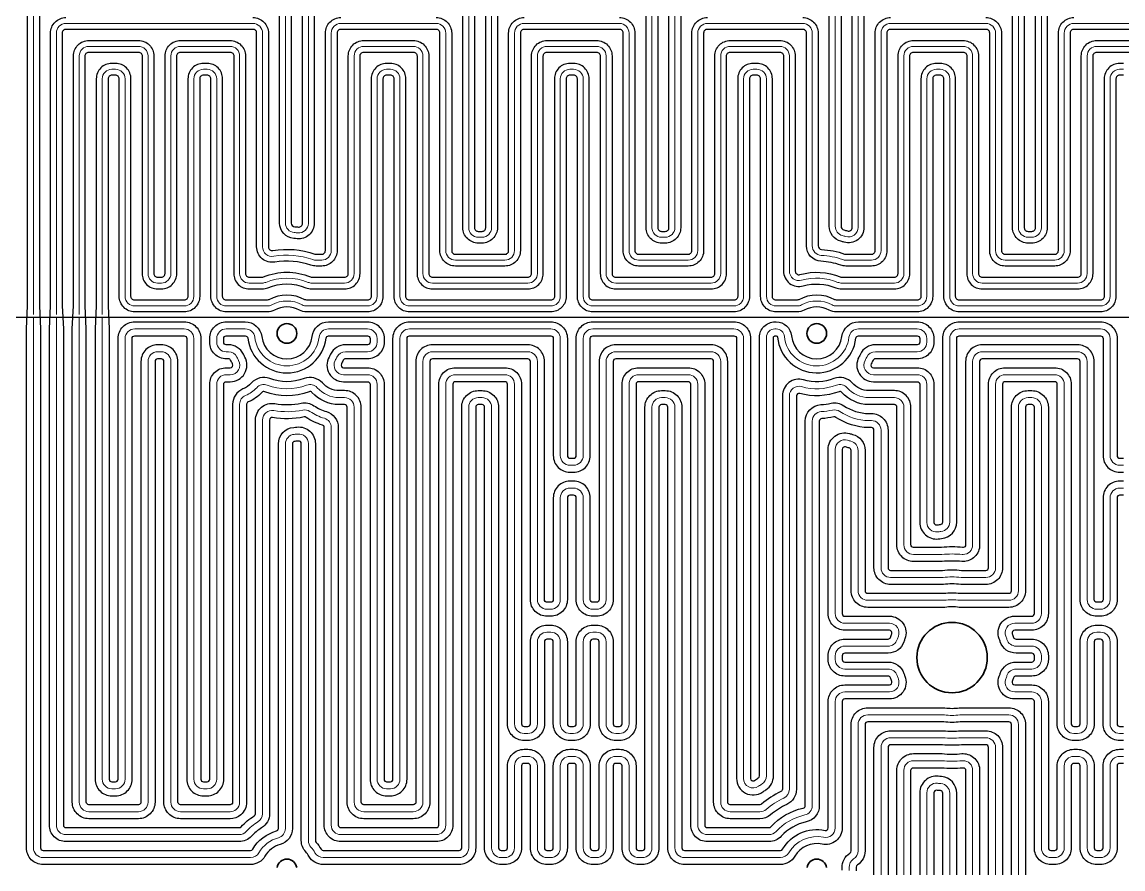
# Model space of a CAD drawing. Header units: millimetres. Extents: x -5937 to 68925, y -3068 to 5300.
# Drawn here: x 62103.1 to 62493.8, y 4191.1 to 4491.5 of the extents above; entities that cross this region are included whole.
import ezdxf

# ---------------------------------------------------------------- set-up
doc = ezdxf.new("R2010")
doc.units = ezdxf.units.MM
doc.header["$LTSCALE"] = 7
doc.layers.add('参照', color=6, linetype='Continuous', lineweight=9)
doc.layers.add('发热丝', color=3, linetype='Continuous')
doc.layers.add('发热分区', color=20, linetype='Continuous')

msp = doc.modelspace()

# ---------------------------------------------------------------- linework, layer by layer
at = {"color": 7, "linetype": 'Continuous', "lineweight": 35}
for points in [[(62200.584, 4191.556, 0.8660254), (62193.656, 4191.556)], [(62388.584, 4191.556, 0.8660254), (62381.656, 4191.556)]]:
    msp.add_lwpolyline(points, format="xyb", dxfattribs=at)
for centre, radius in [((62197.12, 4381.056), 3.5), ((62385.12, 4381.056), 3.5), ((62433.12, 4266.056), 12.5)]:
    msp.add_circle(centre, radius, dxfattribs=at)
at = {"layer": '参照', "color": 5}
msp.add_lwpolyline([(62107.185, 4495.765), (62107.185, 4390.801), (62107.185, 4387.737)], dxfattribs=at)
for points in [[(62204.718, 4495.765), (62204.718, 4420.121, -0.4459295), (62200.955, 4416.741, 0.0084832), (62199.742, 4416.85, -0.3929539), (62196.59, 4420.241), (62196.59, 4495.765, 0.4142136)], [(62269.74, 4495.765), (62269.74, 4418.584, -0.4142136), (62266.34, 4415.184), (62265.012, 4415.184, -0.4142136), (62261.612, 4418.584), (62261.612, 4495.765, 0.4142136)], [(62334.762, 4495.765), (62334.762, 4418.584, -0.4142136), (62331.362, 4415.184), (62330.034, 4415.184, -0.4142136), (62326.634, 4418.584), (62326.634, 4495.765, 0.4142136)], [(62399.784, 4495.765), (62399.784, 4418.697, -0.5021788), (62395.409, 4415.44, 0.0087743), (62394.196, 4415.78, -0.3411658), (62391.656, 4419.069), (62391.656, 4495.765, 0.4142136)], [(62464.805, 4495.765), (62464.805, 4418.584, -0.4142136), (62461.405, 4415.184), (62460.078, 4415.184, -0.4142136), (62456.678, 4418.584), (62456.678, 4495.765, 0.4142136)], [(62510.172, 4491.037), (62476.333, 4491.037, 0.4142136), (62472.933, 4487.637), (62472.933, 4410.457, -0.4142136), (62469.533, 4407.057), (62451.95, 4407.057, -0.4142136), (62448.55, 4410.457), (62448.55, 4487.637, 0.4142136), (62445.15, 4491.037), (62411.311, 4491.037, 0.4142136), (62407.911, 4487.637), (62407.911, 4410.457, -0.4142136), (62404.511, 4407.057), (62395.443, 4407.057, -0.0846172), (62394.316, 4407.249, 0.0700143), (62386.731, 4408.769, -0.3973077), (62383.528, 4412.164), (62383.528, 4487.637, 0.4142136), (62380.128, 4491.037), (62346.289, 4491.037, 0.4142136), (62342.889, 4487.637), (62342.889, 4410.457, -0.4142136), (62339.489, 4407.057), (62321.906, 4407.057, -0.4142136), (62318.506, 4410.457), (62318.506, 4487.637, 0.4142136), (62315.106, 4491.037), (62281.268, 4491.037, 0.4142136), (62277.868, 4487.637), (62277.868, 4410.457, -0.4142136), (62274.468, 4407.057), (62256.884, 4407.057, -0.4142136), (62253.484, 4410.457), (62253.484, 4487.637, 0.4142136), (62250.084, 4491.037), (62216.246, 4491.037, 0.4142136), (62212.846, 4487.637), (62212.846, 4410.457, -0.4142136), (62209.446, 4407.057), (62207.443, 4407.057, -0.0846172), (62206.316, 4407.249, 0.1274814), (62192.436, 4408.418, -0.4647844), (62188.463, 4411.77), (62188.463, 4487.637, 0.4142136), (62185.063, 4491.037), (62118.713, 4491.037, 0.4142136), (62115.313, 4487.637), (62115.313, 4390.801), (62115.313, 4387.737)], [(62502.044, 4482.91), (62484.461, 4482.91, 0.4142136), (62481.061, 4479.51), (62481.061, 4402.329, -0.4142136), (62477.661, 4398.929), (62443.822, 4398.929, -0.4142136), (62440.422, 4402.329), (62440.422, 4479.51, 0.4142136), (62437.022, 4482.91), (62419.439, 4482.91, 0.4142136), (62416.039, 4479.51), (62416.039, 4402.329, -0.4142136), (62412.639, 4398.929), (62393.943, 4398.929, -0.0986129), (62392.641, 4399.188, 0.1693796), (62379.733, 4399.933, -0.4981807), (62375.4, 4403.202), (62375.4, 4479.51, 0.4142136), (62372, 4482.91), (62354.417, 4482.91, 0.4142136), (62351.017, 4479.51), (62351.017, 4402.329, -0.4142136), (62347.617, 4398.929), (62313.779, 4398.929, -0.4142136), (62310.379, 4402.329), (62310.379, 4479.51, 0.4142136), (62306.979, 4482.91), (62289.395, 4482.91, 0.4142136), (62285.995, 4479.51), (62285.995, 4402.329, -0.4142136), (62282.595, 4398.929), (62248.757, 4398.929, -0.4142136), (62245.357, 4402.329), (62245.357, 4479.51, 0.4142136), (62241.957, 4482.91), (62224.374, 4482.91, 0.4142136), (62220.974, 4479.51), (62220.974, 4402.329, -0.4142136), (62217.574, 4398.929), (62205.943, 4398.929, -0.0986129), (62204.641, 4399.188, 0.1991626), (62189.599, 4399.188, -0.0986129), (62188.296, 4398.929), (62183.735, 4398.929, -0.4142136), (62180.335, 4402.329), (62180.335, 4479.51, 0.4142136), (62176.935, 4482.91), (62159.352, 4482.91, 0.4142136), (62155.952, 4479.51), (62155.952, 4402.329, -0.4142136), (62152.552, 4398.929), (62151.224, 4398.929, -0.4142136), (62147.824, 4402.329), (62147.824, 4479.51, 0.4142136), (62144.424, 4482.91), (62126.841, 4482.91, 0.4142136), (62123.441, 4479.51), (62123.441, 4390.801), (62123.441, 4387.737)], [(62493.916, 4474.782), (62492.588, 4474.782, 0.4142136), (62489.188, 4471.382), (62489.188, 4394.201, -0.4142136), (62485.788, 4390.801), (62435.694, 4390.801, -0.4142136), (62432.294, 4394.201), (62432.294, 4471.382, 0.4142136), (62428.894, 4474.782), (62427.567, 4474.782, 0.4142136), (62424.167, 4471.382), (62424.167, 4394.201, -0.4142136), (62420.767, 4390.801), (62392.135, 4390.801, -0.123181), (62390.535, 4391.202, 0.2501577), (62379.705, 4391.202, -0.123181), (62378.104, 4390.801), (62370.673, 4390.801, -0.4142136), (62367.273, 4394.201), (62367.273, 4471.382, 0.4142136), (62363.873, 4474.782), (62362.545, 4474.782, 0.4142136), (62359.145, 4471.382), (62359.145, 4394.201, -0.4142136), (62355.745, 4390.801), (62305.651, 4390.801, -0.4142136), (62302.251, 4394.201), (62302.251, 4471.382, 0.4142136), (62298.851, 4474.782), (62297.523, 4474.782, 0.4142136), (62294.123, 4471.382), (62294.123, 4394.201, -0.4142136), (62290.723, 4390.801), (62240.629, 4390.801, -0.4142136), (62237.229, 4394.201), (62237.229, 4471.382, 0.4142136), (62233.829, 4474.782), (62232.501, 4474.782, 0.4142136), (62229.101, 4471.382), (62229.101, 4394.201, -0.4142136), (62225.701, 4390.801), (62204.135, 4390.801, -0.123181), (62202.535, 4391.202, 0.2501577), (62191.705, 4391.202, -0.123181), (62190.104, 4390.801), (62175.607, 4390.801, -0.4142136), (62172.207, 4394.201), (62172.207, 4471.382, 0.4142136), (62168.807, 4474.782), (62167.48, 4474.782, 0.4142136), (62164.08, 4471.382), (62164.08, 4394.201, -0.4142136), (62160.68, 4390.801), (62143.096, 4390.801, -0.4142136), (62139.696, 4394.201), (62139.696, 4471.382, 0.4142136), (62136.296, 4474.782), (62134.969, 4474.782, 0.4142136), (62131.569, 4471.382), (62131.569, 4390.801), (62131.569, 4387.737)]]:
    msp.add_lwpolyline(points, format="xyb", dxfattribs=at)
at = {"layer": '参照'}
for points in [[(62107.185, 4386.737), (62107.185, 4382.673), (62107.185, 4198.52, 0.4142136), (62110.585, 4195.12), (62184.224, 4195.12, 0.2676613), (62187.167, 4196.817, -0.1973142), (62194.087, 4202.149, 0.3380395), (62196.59, 4205.429), (62196.59, 4341.871, -0.3929539), (62199.742, 4345.262, 0.0084832), (62200.955, 4345.372, -0.4459295), (62204.718, 4341.991), (62204.718, 4201.108, 0.1872654), (62205.608, 4198.815, -0.0540054), (62207.073, 4196.817, 0.2676613), (62210.016, 4195.12), (62258.212, 4195.12, 0.4142136), (62261.612, 4198.52), (62261.612, 4354.89, -0.4142136), (62265.012, 4358.29), (62266.34, 4358.29, -0.4142136), (62269.74, 4354.89), (62269.74, 4198.52, 0.4142136), (62273.14, 4195.12), (62274.468, 4195.12, 0.4142136), (62277.868, 4198.52), (62277.868, 4227.615, -0.4142136), (62281.268, 4231.015), (62282.595, 4231.015, -0.4142136), (62285.995, 4227.615), (62285.995, 4198.52, 0.4142136), (62289.395, 4195.12), (62290.723, 4195.12, 0.4142136), (62294.123, 4198.52), (62294.123, 4227.615, -0.4142136), (62297.523, 4231.015), (62298.851, 4231.015, -0.4142136), (62302.251, 4227.615), (62302.251, 4198.52, 0.4142136), (62305.651, 4195.12), (62306.979, 4195.12, 0.4142136), (62310.379, 4198.52), (62310.379, 4227.615, -0.4142136), (62313.779, 4231.015), (62315.106, 4231.015, -0.4142136), (62318.506, 4227.615), (62318.506, 4198.52, 0.4142136), (62321.906, 4195.12), (62323.234, 4195.12, 0.4142136), (62326.634, 4198.52), (62326.634, 4354.89, -0.4142136), (62330.034, 4358.29), (62331.362, 4358.29, -0.4142136), (62334.762, 4354.89), (62334.762, 4198.52, 0.4142136), (62338.162, 4195.12), (62372.224, 4195.12, 0.2676613), (62375.167, 4196.817, -0.325345), (62387.54, 4202.299, 0.4777778), (62391.656, 4205.622), (62391.656, 4250.465, -0.4142136), (62395.056, 4253.865), (62410.896, 4253.865, 0.5293778), (62414.057, 4258.515, -0.0147726), (62413.645, 4259.654, 0.3239666), (62410.415, 4261.992), (62395.056, 4261.992, -0.4142136), (62391.656, 4265.392), (62391.656, 4266.72, -0.4142136), (62395.056, 4270.12), (62410.415, 4270.12, 0.3239666), (62413.645, 4272.458, -0.0147726), (62414.057, 4273.597, 0.5293778), (62410.896, 4278.248), (62395.056, 4278.248, -0.4142136), (62391.656, 4281.648), (62391.656, 4339.916, -0.5026109), (62396.035, 4343.172, 0.0113328), (62397.214, 4342.846, -0.3436384), (62399.784, 4339.549), (62399.784, 4289.776, 0.4142136), (62403.184, 4286.376), (62430.404, 4286.376, -0.0665325), (62435.836, 4286.376), (62453.278, 4286.376, 0.4142136), (62456.678, 4289.776), (62456.678, 4354.89, -0.4142136), (62460.078, 4358.29), (62461.405, 4358.29, -0.4142136), (62464.805, 4354.89), (62464.805, 4281.648, -0.4142136), (62461.405, 4278.248), (62455.344, 4278.248, 0.5293778), (62452.182, 4273.597, -0.0147726), (62452.595, 4272.458, 0.3239666), (62455.824, 4270.12), (62461.405, 4270.12, -0.4142136), (62464.805, 4266.72), (62464.805, 4265.392, -0.4142136), (62461.405, 4261.992), (62455.824, 4261.992, 0.3239666), (62452.595, 4259.654, -0.0147726), (62452.182, 4258.515, 0.5293778), (62455.344, 4253.865), (62461.405, 4253.865, -0.4142136), (62464.805, 4250.465), (62464.805, 4198.52, 0.4142136), (62468.205, 4195.12), (62469.533, 4195.12, 0.4142136), (62472.933, 4198.52), (62472.933, 4227.615, -0.4142136), (62476.333, 4231.015), (62477.661, 4231.015, -0.4142136), (62481.061, 4227.615), (62481.061, 4198.52, 0.4142136), (62484.461, 4195.12), (62485.788, 4195.12, 0.4142136), (62489.188, 4198.52), (62489.188, 4227.615, -0.4142136), (62492.588, 4231.015), (62493.916, 4231.015, -0.4142136)], [(62115.313, 4386.737), (62115.313, 4382.673), (62115.313, 4206.648, 0.4142136), (62118.713, 4203.248), (62180.173, 4203.248, 0.2097527), (62182.675, 4204.346, -0.0691013), (62186.843, 4207.779, 0.2606058), (62188.463, 4210.675), (62188.463, 4350.343, -0.4647844), (62192.436, 4353.694, 0.093399), (62202.716, 4353.866, -0.2011948), (62205.297, 4353.359, 0.0754742), (62210.418, 4350.945, -0.331649), (62212.846, 4347.687), (62212.846, 4206.648, 0.4142136), (62216.246, 4203.248), (62250.084, 4203.248, 0.4142136), (62253.484, 4206.648), (62253.484, 4363.018, -0.4142136), (62256.884, 4366.418), (62274.468, 4366.418, -0.4142136), (62277.868, 4363.018), (62277.868, 4242.543, 0.4142136), (62281.268, 4239.143), (62282.595, 4239.143, 0.4142136), (62285.995, 4242.543), (62285.995, 4271.674, -0.4142136), (62289.395, 4275.074), (62290.723, 4275.074, -0.4142136), (62294.123, 4271.674), (62294.123, 4242.543, 0.4142136), (62297.523, 4239.143), (62298.851, 4239.143, 0.4142136), (62302.251, 4242.543), (62302.251, 4271.674, -0.4142136), (62305.651, 4275.074), (62306.979, 4275.074, -0.4142136), (62310.379, 4271.674), (62310.379, 4242.543, 0.4142136), (62313.779, 4239.143), (62315.106, 4239.143, 0.4142136), (62318.506, 4242.543), (62318.506, 4363.018, -0.4142136), (62321.906, 4366.418), (62339.489, 4366.418, -0.4142136), (62342.889, 4363.018), (62342.889, 4206.648, 0.4142136), (62346.289, 4203.248), (62368.173, 4203.248, 0.2097527), (62370.675, 4204.346, -0.1533139), (62380.865, 4210.218, 0.3515704), (62383.528, 4213.537), (62383.528, 4349.949, -0.3973077), (62386.731, 4353.343, 0.0362476), (62390.716, 4353.866, -0.2011948), (62393.297, 4353.359, 0.1449146), (62403.515, 4350.16), (62404.511, 4350.16, -0.4142136), (62407.911, 4346.76), (62407.911, 4297.904, 0.4142136), (62411.311, 4294.504), (62429.908, 4294.504, -0.0562655), (62436.331, 4294.504), (62445.15, 4294.504, 0.4142136), (62448.55, 4297.904), (62448.55, 4363.018, -0.4142136), (62451.95, 4366.418), (62469.533, 4366.418, -0.4142136), (62472.933, 4363.018), (62472.933, 4242.543, 0.4142136), (62476.333, 4239.143), (62477.661, 4239.143, 0.4142136), (62481.061, 4242.543), (62481.061, 4271.674, -0.4142136), (62484.461, 4275.074), (62485.788, 4275.074, -0.4142136), (62489.188, 4271.674), (62489.188, 4242.543, 0.4142136), (62492.588, 4239.143), (62493.916, 4239.143, 0.4142136)], [(62123.441, 4386.737), (62123.441, 4382.673), (62123.441, 4214.776, 0.4142136), (62126.841, 4211.376), (62144.424, 4211.376, 0.4142136), (62147.824, 4214.776), (62147.824, 4371.146, -0.4142136), (62151.224, 4374.546), (62152.552, 4374.546, -0.4142136), (62155.952, 4371.146), (62155.952, 4214.776, 0.4142136), (62159.352, 4211.376), (62176.919, 4211.376, 0.1782188), (62179.123, 4212.187, -0.0001727), (62179.138, 4212.2, 0.2199521), (62180.335, 4214.789), (62180.335, 4355.921, -0.3055157), (62182.459, 4359.073, 0.1131549), (62186.389, 4361.82, -0.3093216), (62190.122, 4362.716, 0.1842873), (62204.117, 4362.716, -0.3093216), (62207.851, 4361.82, 0.2069178), (62215.601, 4358.29), (62217.574, 4358.29, -0.4142136), (62220.974, 4354.89), (62220.974, 4214.776, 0.4142136), (62224.374, 4211.376), (62241.957, 4211.376, 0.4142136), (62245.357, 4214.776), (62245.357, 4371.146, -0.4142136), (62248.757, 4374.546), (62282.595, 4374.546, -0.4142136), (62285.995, 4371.146), (62285.995, 4286.602, 0.4142136), (62289.395, 4283.202), (62290.723, 4283.202, 0.4142136), (62294.123, 4286.602), (62294.123, 4322.774, -0.4142136), (62297.523, 4326.174), (62298.851, 4326.174, -0.4142136), (62302.251, 4322.774), (62302.251, 4286.602, 0.4142136), (62305.651, 4283.202), (62306.979, 4283.202, 0.4142136), (62310.379, 4286.602), (62310.379, 4371.146, -0.4142136), (62313.779, 4374.546), (62347.617, 4374.546, -0.4142136), (62351.017, 4371.146), (62351.017, 4214.776, 0.4142136), (62354.417, 4211.376), (62364.919, 4211.376, 0.1782188), (62367.123, 4212.187, -0.067809), (62373.432, 4216.231, 0.2919306), (62375.4, 4219.315), (62375.4, 4358.91, -0.4981807), (62379.733, 4362.18, 0.1620088), (62392.117, 4362.716, -0.3093216), (62395.851, 4361.82, 0.2065819), (62403.587, 4358.29), (62412.639, 4358.29, -0.4142136), (62416.039, 4354.89), (62416.039, 4306.032, 0.4142136), (62419.439, 4302.632), (62429.48, 4302.632, -0.0496389), (62436.76, 4302.632), (62437.022, 4302.632, 0.4142136), (62440.422, 4306.032), (62440.422, 4371.146, -0.4142136), (62443.822, 4374.546), (62477.661, 4374.546, -0.4142136), (62481.061, 4371.146), (62481.061, 4286.602, 0.4142136), (62484.461, 4283.202), (62485.788, 4283.202, 0.4142136), (62489.188, 4286.602), (62489.188, 4322.774, -0.4142136), (62492.588, 4326.174), (62493.916, 4326.174, -0.4142136)], [(62131.569, 4386.737), (62131.569, 4382.673), (62131.569, 4222.903, 0.4142136), (62134.969, 4219.503), (62136.296, 4219.503, 0.4142136), (62139.696, 4222.903), (62139.696, 4379.273, -0.4142136), (62143.096, 4382.673), (62160.68, 4382.673, -0.4142136), (62164.08, 4379.273), (62164.08, 4222.903, 0.4142136), (62167.48, 4219.503), (62168.807, 4219.503, 0.4142136), (62172.207, 4222.903), (62172.207, 4363.018, -0.4142136), (62175.607, 4366.418), (62177.018, 4366.418, 0.5727514), (62179.986, 4371.477, -0.0162309), (62179.4, 4372.609, 0.2891626), (62176.331, 4374.546), (62175.607, 4374.546, -0.4142136), (62172.207, 4377.946), (62172.207, 4379.273, -0.4142136), (62175.607, 4382.673), (62182.327, 4382.673, -0.3795061), (62185.702, 4379.68, 0.8867224), (62208.537, 4379.68, -0.3795061), (62211.913, 4382.673), (62225.701, 4382.673, -0.4142136), (62229.101, 4379.273), (62229.101, 4377.946, -0.4142136), (62225.701, 4374.546), (62217.908, 4374.546, 0.2891626), (62214.839, 4372.609, -0.0162309), (62214.254, 4371.477, 0.5727514), (62217.222, 4366.418), (62225.701, 4366.418, -0.4142136), (62229.101, 4363.018), (62229.101, 4222.903, 0.4142136), (62232.501, 4219.503), (62233.829, 4219.503, 0.4142136), (62237.229, 4222.903), (62237.229, 4379.273, -0.4142136), (62240.629, 4382.673), (62290.723, 4382.673, -0.4142136), (62294.123, 4379.273), (62294.123, 4337.702, 0.4142136), (62297.523, 4334.302), (62298.851, 4334.302, 0.4142136), (62302.251, 4337.702), (62302.251, 4379.273, -0.4142136), (62305.651, 4382.673), (62355.745, 4382.673, -0.4142136), (62359.145, 4379.273), (62359.145, 4223.206, 0.6072676), (62364.499, 4220.423, -0.0101821), (62365.712, 4221.239, 0.2551649), (62367.273, 4224.098), (62367.273, 4379.673, -0.4142136), (62370.273, 4382.673), (62370.686, 4382.673, -0.3865089), (62373.672, 4379.96, 0.8976906), (62396.537, 4379.68, -0.3795061), (62399.913, 4382.673), (62420.767, 4382.673, -0.4142136), (62424.167, 4379.273), (62424.167, 4377.946, -0.4142136), (62420.767, 4374.546), (62405.908, 4374.546, 0.2891626), (62402.839, 4372.609, -0.0162309), (62402.254, 4371.477, 0.5727514), (62405.222, 4366.418), (62420.767, 4366.418, -0.4142136), (62424.167, 4363.018), (62424.167, 4314.02, 0.4483913), (62427.958, 4310.642, -0.0069104), (62429.192, 4310.768, 0.3887759), (62432.294, 4314.155), (62432.294, 4379.273, -0.4142136), (62435.694, 4382.673), (62485.788, 4382.673, -0.4142136), (62489.188, 4379.273), (62489.188, 4337.702, 0.4142136), (62492.588, 4334.302), (62493.916, 4334.302, 0.4142136)], [(62456.678, 4027.222), (62456.678, 4242.337, 0.4142136), (62453.278, 4245.737), (62435.836, 4245.737, -0.0665325), (62430.404, 4245.737), (62403.184, 4245.737, 0.4142136), (62399.784, 4242.337), (62399.784, 4197.475, -0.2577813), (62398.194, 4194.598, 0.2696988), (62396.608, 4191.569, -0.0222883), (62396.608, 4190.544, 0.2696988)], [(62448.55, 4019.094), (62448.55, 4234.209, 0.4142136), (62445.15, 4237.609), (62436.331, 4237.609, -0.0562655), (62429.908, 4237.609), (62411.311, 4237.609, 0.4142136), (62407.911, 4234.209), (62407.911, 4035.343, -0.4234963)], [(62440.422, 4010.967), (62440.422, 4226.081, 0.4142136), (62437.022, 4229.481), (62436.76, 4229.481, -0.0496389), (62429.48, 4229.481), (62419.439, 4229.481, 0.4142136), (62416.039, 4226.081), (62416.039, 4027.222, -0.4142136)], [(62432.294, 4002.839), (62432.294, 4217.957, 0.3887759), (62429.192, 4221.344, -0.0069104), (62427.958, 4221.47, 0.4483913), (62424.167, 4218.093), (62424.167, 4019.094, -0.4142136)]]:
    msp.add_lwpolyline(points, format="xyb", dxfattribs=at)
at = {"layer": '发热丝'}
for points in [[(62493.916, 4228.523), (62492.588, 4228.523, 0.4142136), (62491.68, 4227.615), (62491.68, 4198.52, -0.4142136), (62485.788, 4192.628), (62484.461, 4192.628, -0.4142136), (62478.569, 4198.52), (62478.569, 4227.615, 0.4142136), (62477.661, 4228.523), (62476.333, 4228.523, 0.4142136), (62475.425, 4227.615), (62475.425, 4198.52, -0.4142136), (62469.533, 4192.628), (62468.205, 4192.628, -0.4142136), (62462.313, 4198.52), (62462.313, 4250.465, 0.4142136), (62461.405, 4251.373), (62455.344, 4251.373, -0.5293778), (62449.865, 4259.432, 0.0147726), (62450.227, 4260.432, -0.3239666), (62455.824, 4264.484), (62461.405, 4264.484, 0.4142136), (62462.313, 4265.392), (62462.313, 4266.72, 0.4142136), (62461.405, 4267.628), (62455.824, 4267.628, -0.3239666), (62450.227, 4271.68, 0.0147726), (62449.865, 4272.68, -0.5293778), (62455.344, 4280.74), (62461.405, 4280.74, 0.4142136), (62462.313, 4281.648), (62462.313, 4354.89, 0.4142136), (62461.405, 4355.798), (62460.078, 4355.798, 0.4142136), (62459.17, 4354.89), (62459.17, 4289.776, -0.4142136), (62453.278, 4283.884), (62435.664, 4283.884, 0.0710085), (62430.575, 4283.884), (62403.184, 4283.884, -0.4142136), (62397.292, 4289.776), (62397.292, 4339.549, 0.3436384), (62396.605, 4340.429, -0.0113328), (62395.317, 4340.785, 0.5026109), (62394.148, 4339.916), (62394.148, 4281.648, 0.4142136), (62395.056, 4280.74), (62410.896, 4280.74, -0.5293778), (62416.374, 4272.68, 0.0147726), (62416.012, 4271.68, -0.3239666), (62410.415, 4267.628), (62395.056, 4267.628, 0.4142136), (62394.148, 4266.72), (62394.148, 4265.392, 0.4142136), (62395.056, 4264.484), (62410.415, 4264.484, -0.3239666), (62416.012, 4260.432, 0.0147726), (62416.374, 4259.432, -0.5293778), (62410.896, 4251.373), (62395.056, 4251.373, 0.4142136), (62394.148, 4250.465), (62394.148, 4205.622, -0.4777778), (62387.016, 4199.863, 0.325345), (62377.323, 4195.569, -0.2676613), (62372.224, 4192.628), (62338.162, 4192.628, -0.4142136), (62332.27, 4198.52), (62332.27, 4354.89, 0.4142136), (62331.362, 4355.798), (62330.034, 4355.798, 0.4142136), (62329.126, 4354.89), (62329.126, 4198.52, -0.4142136), (62323.234, 4192.628), (62321.906, 4192.628, -0.4142136), (62316.014, 4198.52), (62316.014, 4227.615, 0.4142136), (62315.106, 4228.523), (62313.779, 4228.523, 0.4142136), (62312.87, 4227.615), (62312.87, 4198.52, -0.4142136), (62306.979, 4192.628), (62305.651, 4192.628, -0.4142136), (62299.759, 4198.52), (62299.759, 4227.615, 0.4142136), (62298.851, 4228.523), (62297.523, 4228.523, 0.4142136), (62296.615, 4227.615), (62296.615, 4198.52, -0.4142136), (62290.723, 4192.628), (62289.395, 4192.628, -0.4142136), (62283.503, 4198.52), (62283.503, 4227.615, 0.4142136), (62282.595, 4228.523), (62281.268, 4228.523, 0.4142136), (62280.36, 4227.615), (62280.36, 4198.52, -0.4142136), (62274.468, 4192.628), (62273.14, 4192.628, -0.4142136), (62267.248, 4198.52), (62267.248, 4354.89, 0.4142136), (62266.34, 4355.798), (62265.012, 4355.798, 0.4142136), (62264.104, 4354.89), (62264.104, 4198.52, -0.4142136), (62258.212, 4192.628), (62210.016, 4192.628, -0.2676613), (62204.916, 4195.569, 0.0540054), (62203.769, 4197.133, -0.1872654), (62202.226, 4201.108), (62202.226, 4341.991, 0.4459295), (62201.221, 4342.894, -0.0084832), (62199.924, 4342.777, 0.3929539), (62199.082, 4341.871), (62199.082, 4205.429, -0.3380395), (62194.744, 4199.745, 0.1973142), (62189.323, 4195.569, -0.2676613), (62184.224, 4192.628), (62110.585, 4192.628, -0.4142136), (62104.693, 4198.52), (62104.693, 4382.673), (62105.1, 4390.801), (62105.1, 4495.765, -0.4142136)], [(62109.27, 4495.765), (62109.27, 4390.801), (62109.677, 4382.673), (62109.677, 4198.52, 0.4142136), (62110.585, 4197.612), (62184.224, 4197.612, 0.2676613), (62185.01, 4198.065, -0.1973142), (62193.43, 4204.553, 0.3380395), (62194.098, 4205.429), (62194.098, 4341.871, -0.3929539), (62199.56, 4347.747, 0.0084832), (62200.689, 4347.849, -0.4459295), (62207.21, 4341.991), (62207.21, 4201.108, 0.1872654), (62207.448, 4200.496, -0.0540054), (62209.23, 4198.065, 0.2676613), (62210.016, 4197.612), (62258.212, 4197.612, 0.4142136), (62259.12, 4198.52), (62259.12, 4354.89, -0.4142136), (62265.012, 4360.782), (62266.34, 4360.782, -0.4142136), (62272.232, 4354.89), (62272.232, 4198.52, 0.4142136), (62273.14, 4197.612), (62274.468, 4197.612, 0.4142136), (62275.376, 4198.52), (62275.376, 4227.615, -0.4142136), (62281.268, 4233.507), (62282.595, 4233.507, -0.4142136), (62288.487, 4227.615), (62288.487, 4198.52, 0.4142136), (62289.395, 4197.612), (62290.723, 4197.612, 0.4142136), (62291.631, 4198.52), (62291.631, 4227.615, -0.4142136), (62297.523, 4233.507), (62298.851, 4233.507, -0.4142136), (62304.743, 4227.615), (62304.743, 4198.52, 0.4142136), (62305.651, 4197.612), (62306.979, 4197.612, 0.4142136), (62307.887, 4198.52), (62307.887, 4227.615, -0.4142136), (62313.779, 4233.507), (62315.106, 4233.507, -0.4142136), (62320.998, 4227.615), (62320.998, 4198.52, 0.4142136), (62321.906, 4197.612), (62323.234, 4197.612, 0.4142136), (62324.142, 4198.52), (62324.142, 4354.89, -0.4142136), (62330.034, 4360.782), (62331.362, 4360.782, -0.4142136), (62337.254, 4354.89), (62337.254, 4198.52, 0.4142136), (62338.162, 4197.612), (62372.224, 4197.612, 0.2676613), (62373.01, 4198.065, -0.325345), (62388.065, 4204.735, 0.4777778), (62389.164, 4205.622), (62389.164, 4250.465, -0.4142136), (62395.056, 4256.357), (62410.896, 4256.357, 0.5293778), (62411.74, 4257.599, -0.0147726), (62411.278, 4258.876, 0.3239666), (62410.415, 4259.5), (62395.056, 4259.5, -0.4142136), (62389.164, 4265.392), (62389.164, 4266.72, -0.4142136), (62395.056, 4272.612), (62410.415, 4272.612, 0.3239666), (62411.278, 4273.237, -0.0147726), (62411.74, 4274.514, 0.5293778), (62410.896, 4275.756), (62395.056, 4275.756, -0.4142136), (62389.164, 4281.648), (62389.164, 4339.916, -0.5026109), (62396.753, 4345.558, 0.0113328), (62397.823, 4345.262, -0.3436384), (62402.275, 4339.549), (62402.275, 4289.776, 0.4142136), (62403.184, 4288.868), (62430.243, 4288.868, -0.0628085), (62435.997, 4288.868), (62453.278, 4288.868, 0.4142136), (62454.186, 4289.776), (62454.186, 4354.89, -0.4142136), (62460.078, 4360.782), (62461.405, 4360.782, -0.4142136), (62467.297, 4354.89), (62467.297, 4281.648, -0.4142136), (62461.405, 4275.756), (62455.344, 4275.756, 0.5293778), (62454.5, 4274.514, -0.0147726), (62454.962, 4273.237, 0.3239666), (62455.824, 4272.612), (62461.405, 4272.612, -0.4142136), (62467.297, 4266.72), (62467.297, 4265.392, -0.4142136), (62461.405, 4259.5), (62455.824, 4259.5, 0.3239666), (62454.962, 4258.876, -0.0147726), (62454.5, 4257.599, 0.5293778), (62455.344, 4256.357), (62461.405, 4256.357, -0.4142136), (62467.297, 4250.465), (62467.297, 4198.52, 0.4142136), (62468.205, 4197.612), (62469.533, 4197.612, 0.4142136), (62470.441, 4198.52), (62470.441, 4227.615, -0.4142136), (62476.333, 4233.507), (62477.661, 4233.507, -0.4142136), (62483.553, 4227.615), (62483.553, 4198.52, 0.4142136), (62484.461, 4197.612), (62485.788, 4197.612, 0.4142136), (62486.697, 4198.52), (62486.697, 4227.615, -0.4142136), (62492.588, 4233.507), (62493.916, 4233.507, -0.4142136)], [(62493.916, 4236.651), (62492.588, 4236.651, -0.4142136), (62486.697, 4242.543), (62486.697, 4271.674, 0.4142136), (62485.788, 4272.582), (62484.461, 4272.582, 0.4142136), (62483.553, 4271.674), (62483.553, 4242.543, -0.4142136), (62477.661, 4236.651), (62476.333, 4236.651, -0.4142136), (62470.441, 4242.543), (62470.441, 4363.018, 0.4142136), (62469.533, 4363.926), (62451.95, 4363.926, 0.4142136), (62451.042, 4363.018), (62451.042, 4297.904, -0.4142136), (62445.15, 4292.012), (62436.188, 4292.012, 0.0588957), (62430.052, 4292.012), (62411.311, 4292.012, -0.4142136), (62405.419, 4297.904), (62405.419, 4346.76, 0.4142136), (62404.511, 4347.668), (62403.496, 4347.668, -0.1451532), (62391.908, 4351.29, 0.2011948), (62391.219, 4351.425, -0.0362476), (62386.875, 4350.855, 0.3973077), (62386.02, 4349.949), (62386.02, 4213.537, -0.3515704), (62381.405, 4207.785, 0.1533139), (62372.509, 4202.659, -0.2097527), (62368.173, 4200.756), (62346.289, 4200.756, -0.4142136), (62340.397, 4206.648), (62340.397, 4363.018, 0.4142136), (62339.489, 4363.926), (62321.906, 4363.926, 0.4142136), (62320.998, 4363.018), (62320.998, 4242.543, -0.4142136), (62315.106, 4236.651), (62313.779, 4236.651, -0.4142136), (62307.887, 4242.543), (62307.887, 4271.674, 0.4142136), (62306.979, 4272.582), (62305.651, 4272.582, 0.4142136), (62304.743, 4271.674), (62304.743, 4242.543, -0.4142136), (62298.851, 4236.651), (62297.523, 4236.651, -0.4142136), (62291.631, 4242.543), (62291.631, 4271.674, 0.4142136), (62290.723, 4272.582), (62289.395, 4272.582, 0.4142136), (62288.487, 4271.674), (62288.487, 4242.543, -0.4142136), (62282.595, 4236.651), (62281.268, 4236.651, -0.4142136), (62275.376, 4242.543), (62275.376, 4363.018, 0.4142136), (62274.468, 4363.926), (62256.884, 4363.926, 0.4142136), (62255.976, 4363.018), (62255.976, 4206.648, -0.4142136), (62250.084, 4200.756), (62216.246, 4200.756, -0.4142136), (62210.354, 4206.648), (62210.354, 4347.687, 0.331649), (62209.705, 4348.557, -0.0754742), (62203.908, 4351.29, 0.2011948), (62203.219, 4351.425, -0.093399), (62192.016, 4351.238, 0.4647844), (62190.955, 4350.343), (62190.955, 4210.675, -0.2606058), (62188.148, 4205.656, 0.0691013), (62184.509, 4202.659, -0.2097527), (62180.173, 4200.756), (62118.713, 4200.756, -0.4142136), (62112.821, 4206.648), (62112.821, 4382.673), (62113.228, 4390.801), (62113.228, 4487.637, -0.4142136), (62118.713, 4493.122)], [(62185.063, 4493.122, -0.4142136), (62190.548, 4487.637), (62190.548, 4411.77, 0.4647844), (62192.085, 4410.473, -0.1274814), (62207.007, 4409.216, 0.0846172), (62207.443, 4409.142), (62209.446, 4409.142, 0.4142136), (62210.761, 4410.457), (62210.761, 4487.637, -0.4142136), (62216.246, 4493.122)], [(62206.803, 4495.765), (62206.803, 4420.121, -0.4459295), (62200.732, 4414.668, 0.0084832), (62199.59, 4414.771, -0.3929539), (62194.505, 4420.241), (62194.505, 4495.765, 0.4142136)], [(62198.675, 4495.765), (62198.675, 4420.241, 0.3929539), (62199.894, 4418.93, -0.0084832), (62201.178, 4418.814, 0.4459295), (62202.633, 4420.121), (62202.633, 4495.765, -0.4142136)], [(62250.084, 4493.122, -0.4142136), (62255.569, 4487.637), (62255.569, 4410.457, 0.4142136), (62256.884, 4409.142), (62274.468, 4409.142, 0.4142136), (62275.783, 4410.457), (62275.783, 4487.637, -0.4142136), (62281.268, 4493.122)], [(62271.825, 4495.765), (62271.825, 4418.584, -0.4142136), (62266.34, 4413.099), (62265.012, 4413.099, -0.4142136), (62259.527, 4418.584), (62259.527, 4495.765, 0.4142136)], [(62263.697, 4495.765), (62263.697, 4418.584, 0.4142136), (62265.012, 4417.269), (62266.34, 4417.269, 0.4142136), (62267.655, 4418.584), (62267.655, 4495.765, -0.4142136)], [(62315.106, 4493.122, -0.4142136), (62320.591, 4487.637), (62320.591, 4410.457, 0.4142136), (62321.906, 4409.142), (62339.489, 4409.142, 0.4142136), (62340.804, 4410.457), (62340.804, 4487.637, -0.4142136), (62346.289, 4493.122)], [(62336.847, 4495.765), (62336.847, 4418.584, -0.4142136), (62331.362, 4413.099), (62330.034, 4413.099, -0.4142136), (62324.549, 4418.584), (62324.549, 4495.765, 0.4142136)], [(62328.719, 4495.765), (62328.719, 4418.584, 0.4142136), (62330.034, 4417.269), (62331.362, 4417.269, 0.4142136), (62332.677, 4418.584), (62332.677, 4495.765, -0.4142136)], [(62380.128, 4493.122, -0.4142136), (62385.613, 4487.637), (62385.613, 4412.164, 0.3973077), (62386.852, 4410.851, -0.0700143), (62395.007, 4409.216, 0.0846172), (62395.443, 4409.142), (62404.511, 4409.142, 0.4142136), (62405.826, 4410.457), (62405.826, 4487.637, -0.4142136), (62411.311, 4493.122)], [(62401.869, 4495.765), (62401.869, 4418.697, -0.5021788), (62394.811, 4413.442, 0.0087743), (62393.669, 4413.762, -0.3411658), (62389.571, 4419.069), (62389.571, 4495.765, 0.4142136)], [(62393.741, 4495.765), (62393.741, 4419.069, 0.3411658), (62394.723, 4417.797, -0.0087743), (62396.007, 4417.437, 0.5021788), (62397.699, 4418.697), (62397.699, 4495.765, -0.4142136)], [(62445.15, 4493.122, -0.4142136), (62450.635, 4487.637), (62450.635, 4410.457, 0.4142136), (62451.95, 4409.142), (62469.533, 4409.142, 0.4142136), (62470.848, 4410.457), (62470.848, 4487.637, -0.4142136), (62476.333, 4493.122)], [(62466.89, 4495.765), (62466.89, 4418.584, -0.4142136), (62461.405, 4413.099), (62460.078, 4413.099, -0.4142136), (62454.593, 4418.584), (62454.593, 4495.765, 0.4142136)], [(62458.763, 4495.765), (62458.763, 4418.584, 0.4142136), (62460.078, 4417.269), (62461.405, 4417.269, 0.4142136), (62462.72, 4418.584), (62462.72, 4495.765, -0.4142136)], [(62510.172, 4488.952), (62476.333, 4488.952, 0.4142136), (62475.018, 4487.637), (62475.018, 4410.457, -0.4142136), (62469.533, 4404.972), (62451.95, 4404.972, -0.4142136), (62446.465, 4410.457), (62446.465, 4487.637, 0.4142136), (62445.15, 4488.952), (62411.311, 4488.952, 0.4142136), (62409.996, 4487.637), (62409.996, 4410.457, -0.4142136), (62404.511, 4404.972), (62395.443, 4404.972, -0.0846172), (62393.626, 4405.281, 0.0700143), (62386.61, 4406.688, -0.3973077), (62381.443, 4412.164), (62381.443, 4487.637, 0.4142136), (62380.128, 4488.952), (62346.289, 4488.952, 0.4142136), (62344.974, 4487.637), (62344.974, 4410.457, -0.4142136), (62339.489, 4404.972), (62321.906, 4404.972, -0.4142136), (62316.421, 4410.457), (62316.421, 4487.637, 0.4142136), (62315.106, 4488.952), (62281.268, 4488.952, 0.4142136), (62279.953, 4487.637), (62279.953, 4410.457, -0.4142136), (62274.468, 4404.972), (62256.884, 4404.972, -0.4142136), (62251.399, 4410.457), (62251.399, 4487.637, 0.4142136), (62250.084, 4488.952), (62216.246, 4488.952, 0.4142136), (62214.931, 4487.637), (62214.931, 4410.457, -0.4142136), (62209.446, 4404.972), (62207.443, 4404.972, -0.0846172), (62205.626, 4405.281, 0.1274814), (62192.788, 4406.363, -0.4647844), (62186.378, 4411.77), (62186.378, 4487.637, 0.4142136), (62185.063, 4488.952), (62118.713, 4488.952, 0.4142136), (62117.398, 4487.637), (62117.398, 4390.801), (62117.805, 4382.673), (62117.805, 4206.648, 0.4142136), (62118.713, 4205.74), (62180.173, 4205.74, 0.2097527), (62180.841, 4206.033, -0.0691013), (62185.538, 4209.902, 0.2606058), (62185.971, 4210.675), (62185.971, 4350.343, -0.4647844), (62192.857, 4356.15, 0.093399), (62202.214, 4356.307, -0.2011948), (62206.686, 4355.428, 0.0754742), (62211.13, 4353.333, -0.331649), (62215.338, 4347.687), (62215.338, 4206.648, 0.4142136), (62216.246, 4205.74), (62250.084, 4205.74, 0.4142136), (62250.993, 4206.648), (62250.993, 4363.018, -0.4142136), (62256.884, 4368.91), (62274.468, 4368.91, -0.4142136), (62280.36, 4363.018), (62280.36, 4242.543, 0.4142136), (62281.268, 4241.635), (62282.595, 4241.635, 0.4142136), (62283.503, 4242.543), (62283.503, 4271.674, -0.4142136), (62289.395, 4277.566), (62290.723, 4277.566, -0.4142136), (62296.615, 4271.674), (62296.615, 4242.543, 0.4142136), (62297.523, 4241.635), (62298.851, 4241.635, 0.4142136), (62299.759, 4242.543), (62299.759, 4271.674, -0.4142136), (62305.651, 4277.566), (62306.979, 4277.566, -0.4142136), (62312.87, 4271.674), (62312.87, 4242.543, 0.4142136), (62313.779, 4241.635), (62315.106, 4241.635, 0.4142136), (62316.014, 4242.543), (62316.014, 4363.018, -0.4142136), (62321.906, 4368.91), (62339.489, 4368.91, -0.4142136), (62345.381, 4363.018), (62345.381, 4206.648, 0.4142136), (62346.289, 4205.74), (62368.173, 4205.74, 0.2097527), (62368.841, 4206.033, -0.1533139), (62380.325, 4212.65, 0.3515704), (62381.036, 4213.537), (62381.036, 4349.949, -0.3973077), (62386.586, 4355.831, 0.0362476), (62390.214, 4356.307, -0.2011948), (62394.686, 4355.428, 0.1446234), (62403.535, 4352.652), (62404.511, 4352.652, -0.4142136), (62410.403, 4346.76), (62410.403, 4297.904, 0.4142136), (62411.311, 4296.996), (62429.771, 4296.996, -0.0539589), (62436.468, 4296.996), (62445.15, 4296.996, 0.4142136), (62446.058, 4297.904), (62446.058, 4363.018, -0.4142136), (62451.95, 4368.91), (62469.533, 4368.91, -0.4142136), (62475.425, 4363.018), (62475.425, 4242.543, 0.4142136), (62476.333, 4241.635), (62477.661, 4241.635, 0.4142136), (62478.569, 4242.543), (62478.569, 4271.674, -0.4142136), (62484.461, 4277.566), (62485.788, 4277.566, -0.4142136), (62491.68, 4271.674), (62491.68, 4242.543, 0.4142136), (62492.588, 4241.635), (62493.916, 4241.635, 0.4142136)], [(62493.916, 4323.682), (62492.588, 4323.682, 0.4142136), (62491.68, 4322.774), (62491.68, 4286.602, -0.4142136), (62485.788, 4280.71), (62484.461, 4280.71, -0.4142136), (62478.569, 4286.602), (62478.569, 4371.146, 0.4142136), (62477.661, 4372.054), (62443.822, 4372.054, 0.4142136), (62442.914, 4371.146), (62442.914, 4306.032, -0.4142136), (62437.022, 4300.14), (62436.634, 4300.14, 0.0514169), (62429.606, 4300.14), (62419.439, 4300.14, -0.4142136), (62413.547, 4306.032), (62413.547, 4354.89, 0.4142136), (62412.639, 4355.798), (62403.563, 4355.798, -0.2071143), (62394.003, 4360.148, 0.3093216), (62393.006, 4360.388, -0.1620088), (62379.049, 4359.783, 0.4981807), (62377.892, 4358.91), (62377.892, 4219.315, -0.2919306), (62374.481, 4213.971, 0.067809), (62368.739, 4210.29, -0.1782188), (62364.919, 4208.884), (62354.417, 4208.884, -0.4142136), (62348.525, 4214.776), (62348.525, 4371.146, 0.4142136), (62347.617, 4372.054), (62313.779, 4372.054, 0.4142136), (62312.87, 4371.146), (62312.87, 4286.602, -0.4142136), (62306.979, 4280.71), (62305.651, 4280.71, -0.4142136), (62299.759, 4286.602), (62299.759, 4322.774, 0.4142136), (62298.851, 4323.682), (62297.523, 4323.682, 0.4142136), (62296.615, 4322.774), (62296.615, 4286.602, -0.4142136), (62290.723, 4280.71), (62289.395, 4280.71, -0.4142136), (62283.503, 4286.602), (62283.503, 4371.146, 0.4142136), (62282.595, 4372.054), (62248.757, 4372.054, 0.4142136), (62247.849, 4371.146), (62247.849, 4214.776, -0.4142136), (62241.957, 4208.884), (62224.374, 4208.884, -0.4142136), (62218.482, 4214.776), (62218.482, 4354.89, 0.4142136), (62217.574, 4355.798), (62215.578, 4355.798, -0.207417), (62206.003, 4360.148, 0.3093216), (62205.006, 4360.388, -0.1842873), (62189.234, 4360.388, 0.3093216), (62188.237, 4360.148, -0.1131549), (62183.394, 4356.763, 0.3055157), (62182.827, 4355.921), (62182.827, 4214.789, -0.2199521), (62180.752, 4210.301, 0.0001727), (62180.739, 4210.29, -0.1782188), (62176.919, 4208.884), (62159.352, 4208.884, -0.4142136), (62153.46, 4214.776), (62153.46, 4371.146, 0.4142136), (62152.552, 4372.054), (62151.224, 4372.054, 0.4142136), (62150.316, 4371.146), (62150.316, 4214.776, -0.4142136), (62144.424, 4208.884), (62126.841, 4208.884, -0.4142136), (62120.949, 4214.776), (62120.949, 4382.673), (62121.356, 4390.801), (62121.356, 4479.51, -0.4142136), (62126.841, 4484.995), (62144.424, 4484.995, -0.4142136), (62149.909, 4479.51), (62149.909, 4402.329, 0.4142136), (62151.224, 4401.014), (62152.552, 4401.014, 0.4142136), (62153.867, 4402.329), (62153.867, 4479.51, -0.4142136), (62159.352, 4484.995), (62176.935, 4484.995, -0.4142136), (62182.42, 4479.51), (62182.42, 4402.329, 0.4142136), (62183.735, 4401.014), (62188.296, 4401.014, 0.0986129), (62188.8, 4401.114, -0.1991626), (62205.439, 4401.114, 0.0986129), (62205.943, 4401.014), (62217.574, 4401.014, 0.4142136), (62218.889, 4402.329), (62218.889, 4479.51, -0.4142136), (62224.374, 4484.995), (62241.957, 4484.995, -0.4142136), (62247.442, 4479.51), (62247.442, 4402.329, 0.4142136), (62248.757, 4401.014), (62282.595, 4401.014, 0.4142136), (62283.91, 4402.329), (62283.91, 4479.51, -0.4142136), (62289.395, 4484.995), (62306.979, 4484.995, -0.4142136), (62312.464, 4479.51), (62312.464, 4402.329, 0.4142136), (62313.779, 4401.014), (62347.617, 4401.014, 0.4142136), (62348.932, 4402.329), (62348.932, 4479.51, -0.4142136), (62354.417, 4484.995), (62372, 4484.995, -0.4142136), (62377.485, 4479.51), (62377.485, 4403.202, 0.4981807), (62379.161, 4401.938, -0.1693796), (62393.439, 4401.114, 0.0986129), (62393.943, 4401.014), (62412.639, 4401.014, 0.4142136), (62413.954, 4402.329), (62413.954, 4479.51, -0.4142136), (62419.439, 4484.995), (62437.022, 4484.995, -0.4142136), (62442.507, 4479.51), (62442.507, 4402.329, 0.4142136), (62443.822, 4401.014), (62477.661, 4401.014, 0.4142136), (62478.976, 4402.329), (62478.976, 4479.51, -0.4142136), (62484.461, 4484.995), (62502.044, 4484.995, -0.4142136)], [(62493.916, 4328.666), (62492.588, 4328.666, 0.4142136), (62486.697, 4322.774), (62486.697, 4286.602, -0.4142136), (62485.788, 4285.694), (62484.461, 4285.694, -0.4142136), (62483.553, 4286.602), (62483.553, 4371.146, 0.4142136), (62477.661, 4377.038), (62443.822, 4377.038, 0.4142136), (62437.93, 4371.146), (62437.93, 4306.032, -0.4142136), (62437.022, 4305.124), (62436.882, 4305.124, 0.0480334), (62429.358, 4305.124), (62419.439, 4305.124, -0.4142136), (62418.531, 4306.032), (62418.531, 4354.89, 0.4142136), (62412.639, 4360.782), (62403.615, 4360.782, -0.2058235), (62397.699, 4363.492, 0.3093216), (62391.229, 4365.044, -0.1620088), (62380.417, 4364.576, 0.4981807), (62372.908, 4358.91), (62372.908, 4219.315, -0.2919306), (62372.383, 4218.492, 0.067809), (62365.507, 4214.084, -0.1782188), (62364.919, 4213.868), (62354.417, 4213.868, -0.4142136), (62353.509, 4214.776), (62353.509, 4371.146, 0.4142136), (62347.617, 4377.038), (62313.779, 4377.038, 0.4142136), (62307.887, 4371.146), (62307.887, 4286.602, -0.4142136), (62306.979, 4285.694), (62305.651, 4285.694, -0.4142136), (62304.743, 4286.602), (62304.743, 4322.774, 0.4142136), (62298.851, 4328.666), (62297.523, 4328.666, 0.4142136), (62291.631, 4322.774), (62291.631, 4286.602, -0.4142136), (62290.723, 4285.694), (62289.395, 4285.694, -0.4142136), (62288.487, 4286.602), (62288.487, 4371.146, 0.4142136), (62282.595, 4377.038), (62248.757, 4377.038, 0.4142136), (62242.865, 4371.146), (62242.865, 4214.776, -0.4142136), (62241.957, 4213.868), (62224.374, 4213.868, -0.4142136), (62223.466, 4214.776), (62223.466, 4354.89, 0.4142136), (62217.574, 4360.782), (62215.627, 4360.782, -0.2062068), (62209.699, 4363.492, 0.3093216), (62203.229, 4365.044, -0.1842873), (62191.011, 4365.044, 0.3093216), (62184.541, 4363.492, -0.1131549), (62181.523, 4361.382, 0.3055157), (62177.843, 4355.921), (62177.843, 4214.789, -0.2199521), (62177.523, 4214.098, 0.0001727), (62177.507, 4214.084, -0.1782188), (62176.919, 4213.868), (62159.352, 4213.868, -0.4142136), (62158.444, 4214.776), (62158.444, 4371.146, 0.4142136), (62152.552, 4377.038), (62151.224, 4377.038, 0.4142136), (62145.332, 4371.146), (62145.332, 4214.776, -0.4142136), (62144.424, 4213.868), (62126.841, 4213.868, -0.4142136), (62125.933, 4214.776), (62125.933, 4382.673), (62125.526, 4390.801), (62125.526, 4479.51, -0.4142136), (62126.841, 4480.825), (62144.424, 4480.825, -0.4142136), (62145.739, 4479.51), (62145.739, 4402.329, 0.4142136), (62151.224, 4396.844), (62152.552, 4396.844, 0.4142136), (62158.037, 4402.329), (62158.037, 4479.51, -0.4142136), (62159.352, 4480.825), (62176.935, 4480.825, -0.4142136), (62178.25, 4479.51), (62178.25, 4402.329, 0.4142136), (62183.735, 4396.844), (62188.296, 4396.844, 0.0986129), (62190.398, 4397.262, -0.1991626), (62203.842, 4397.262, 0.0986129), (62205.943, 4396.844), (62217.574, 4396.844, 0.4142136), (62223.059, 4402.329), (62223.059, 4479.51, -0.4142136), (62224.374, 4480.825), (62241.957, 4480.825, -0.4142136), (62243.272, 4479.51), (62243.272, 4402.329, 0.4142136), (62248.757, 4396.844), (62282.595, 4396.844, 0.4142136), (62288.08, 4402.329), (62288.08, 4479.51, -0.4142136), (62289.395, 4480.825), (62306.979, 4480.825, -0.4142136), (62308.294, 4479.51), (62308.294, 4402.329, 0.4142136), (62313.779, 4396.844), (62347.617, 4396.844, 0.4142136), (62353.102, 4402.329), (62353.102, 4479.51, -0.4142136), (62354.417, 4480.825), (62372, 4480.825, -0.4142136), (62373.315, 4479.51), (62373.315, 4403.202, 0.4981807), (62380.305, 4397.928, -0.1693796), (62391.842, 4397.262, 0.0986129), (62393.943, 4396.844), (62412.639, 4396.844, 0.4142136), (62418.124, 4402.329), (62418.124, 4479.51, -0.4142136), (62419.439, 4480.825), (62437.022, 4480.825, -0.4142136), (62438.337, 4479.51), (62438.337, 4402.329, 0.4142136), (62443.822, 4396.844), (62477.661, 4396.844, 0.4142136), (62483.146, 4402.329), (62483.146, 4479.51, -0.4142136), (62484.461, 4480.825), (62502.044, 4480.825, -0.4142136)], [(62493.916, 4476.867), (62492.588, 4476.867, 0.4142136), (62487.103, 4471.382), (62487.103, 4394.201, -0.4142136), (62485.788, 4392.886), (62435.694, 4392.886, -0.4142136), (62434.379, 4394.201), (62434.379, 4471.382, 0.4142136), (62428.894, 4476.867), (62427.567, 4476.867, 0.4142136), (62422.082, 4471.382), (62422.082, 4394.201, -0.4142136), (62420.767, 4392.886), (62392.135, 4392.886, -0.123181), (62391.516, 4393.041, 0.2501577), (62378.723, 4393.041, -0.123181), (62378.104, 4392.886), (62370.673, 4392.886, -0.4142136), (62369.358, 4394.201), (62369.358, 4471.382, 0.4142136), (62363.873, 4476.867), (62362.545, 4476.867, 0.4142136), (62357.06, 4471.382), (62357.06, 4394.201, -0.4142136), (62355.745, 4392.886), (62305.651, 4392.886, -0.4142136), (62304.336, 4394.201), (62304.336, 4471.382, 0.4142136), (62298.851, 4476.867), (62297.523, 4476.867, 0.4142136), (62292.038, 4471.382), (62292.038, 4394.201, -0.4142136), (62290.723, 4392.886), (62240.629, 4392.886, -0.4142136), (62239.314, 4394.201), (62239.314, 4471.382, 0.4142136), (62233.829, 4476.867), (62232.501, 4476.867, 0.4142136), (62227.016, 4471.382), (62227.016, 4394.201, -0.4142136), (62225.701, 4392.886), (62204.135, 4392.886, -0.123181), (62203.516, 4393.041, 0.2501577), (62190.723, 4393.041, -0.123181), (62190.104, 4392.886), (62175.607, 4392.886, -0.4142136), (62174.292, 4394.201), (62174.292, 4471.382, 0.4142136), (62168.807, 4476.867), (62167.48, 4476.867, 0.4142136), (62161.995, 4471.382), (62161.995, 4394.201, -0.4142136), (62160.68, 4392.886), (62143.096, 4392.886, -0.4142136), (62141.781, 4394.201), (62141.781, 4471.382, 0.4142136), (62136.296, 4476.867), (62134.969, 4476.867, 0.4142136), (62129.484, 4471.382), (62129.484, 4390.801), (62129.077, 4382.673), (62129.077, 4222.903, 0.4142136), (62134.969, 4217.011), (62136.296, 4217.011, 0.4142136), (62142.188, 4222.903), (62142.188, 4379.273, -0.4142136), (62143.096, 4380.182), (62160.68, 4380.182, -0.4142136), (62161.588, 4379.273), (62161.588, 4222.903, 0.4142136), (62167.48, 4217.011), (62168.807, 4217.011, 0.4142136), (62174.699, 4222.903), (62174.699, 4363.018, -0.4142136), (62175.607, 4363.926), (62177.018, 4363.926, 0.5727514), (62182.161, 4372.693, -0.0162309), (62181.65, 4373.681, 0.2891626), (62176.331, 4377.038), (62175.607, 4377.038, -0.4142136), (62174.699, 4377.946), (62174.699, 4379.273, -0.4142136), (62175.607, 4380.182), (62182.327, 4380.182, -0.3795061), (62183.228, 4379.382, 0.8867224), (62211.011, 4379.382, -0.3795061), (62211.913, 4380.182), (62225.701, 4380.182, -0.4142136), (62226.609, 4379.273), (62226.609, 4377.946, -0.4142136), (62225.701, 4377.038), (62217.908, 4377.038, 0.2891626), (62212.59, 4373.681, -0.0162309), (62212.079, 4372.693, 0.5727514), (62217.222, 4363.926), (62225.701, 4363.926, -0.4142136), (62226.609, 4363.018), (62226.609, 4222.903, 0.4142136), (62232.501, 4217.011), (62233.829, 4217.011, 0.4142136), (62239.721, 4222.903), (62239.721, 4379.273, -0.4142136), (62240.629, 4380.182), (62290.723, 4380.182, -0.4142136), (62291.631, 4379.273), (62291.631, 4337.702, 0.4142136), (62297.523, 4331.81), (62298.851, 4331.81, 0.4142136), (62304.743, 4337.702), (62304.743, 4379.273, -0.4142136), (62305.651, 4380.182), (62355.745, 4380.182, -0.4142136), (62356.653, 4379.273), (62356.653, 4223.206, 0.6072676), (62365.931, 4218.384, -0.0101821), (62367.059, 4219.143, 0.2551649), (62369.765, 4224.098), (62369.765, 4379.673, -0.4142136), (62370.273, 4380.182), (62370.686, 4380.182, -0.3865089), (62371.192, 4379.722, 0.8976906), (62399.011, 4379.382, -0.3795061), (62399.913, 4380.182), (62420.767, 4380.182, -0.4142136), (62421.675, 4379.273), (62421.675, 4377.946, -0.4142136), (62420.767, 4377.038), (62405.908, 4377.038, 0.2891626), (62400.59, 4373.681, -0.0162309), (62400.079, 4372.693, 0.5727514), (62405.222, 4363.926), (62420.767, 4363.926, -0.4142136), (62421.675, 4363.018), (62421.675, 4314.02, 0.4483913), (62428.244, 4308.167, -0.0069104), (62429.41, 4308.286, 0.3887759), (62434.786, 4314.155), (62434.786, 4379.273, -0.4142136), (62435.694, 4380.182), (62485.788, 4380.182, -0.4142136), (62486.697, 4379.273), (62486.697, 4337.702, 0.4142136), (62492.588, 4331.81), (62493.916, 4331.81, 0.4142136)], [(62493.916, 4472.697), (62492.588, 4472.697, 0.4142136), (62491.273, 4471.382), (62491.273, 4394.201, -0.4142136), (62485.788, 4388.716), (62435.694, 4388.716, -0.4142136), (62430.209, 4394.201), (62430.209, 4471.382, 0.4142136), (62428.894, 4472.697), (62427.567, 4472.697, 0.4142136), (62426.252, 4471.382), (62426.252, 4394.201, -0.4142136), (62420.767, 4388.716), (62392.135, 4388.716, -0.123181), (62389.553, 4389.362, 0.2501577), (62380.687, 4389.362, -0.123181), (62378.104, 4388.716), (62370.673, 4388.716, -0.4142136), (62365.188, 4394.201), (62365.188, 4471.382, 0.4142136), (62363.873, 4472.697), (62362.545, 4472.697, 0.4142136), (62361.23, 4471.382), (62361.23, 4394.201, -0.4142136), (62355.745, 4388.716), (62305.651, 4388.716, -0.4142136), (62300.166, 4394.201), (62300.166, 4471.382, 0.4142136), (62298.851, 4472.697), (62297.523, 4472.697, 0.4142136), (62296.208, 4471.382), (62296.208, 4394.201, -0.4142136), (62290.723, 4388.716), (62240.629, 4388.716, -0.4142136), (62235.144, 4394.201), (62235.144, 4471.382, 0.4142136), (62233.829, 4472.697), (62232.501, 4472.697, 0.4142136), (62231.186, 4471.382), (62231.186, 4394.201, -0.4142136), (62225.701, 4388.716), (62204.135, 4388.716, -0.123181), (62201.553, 4389.362, 0.2501577), (62192.687, 4389.362, -0.123181), (62190.104, 4388.716), (62175.607, 4388.716, -0.4142136), (62170.122, 4394.201), (62170.122, 4471.382, 0.4142136), (62168.807, 4472.697), (62167.48, 4472.697, 0.4142136), (62166.165, 4471.382), (62166.165, 4394.201, -0.4142136), (62160.68, 4388.716), (62143.096, 4388.716, -0.4142136), (62137.611, 4394.201), (62137.611, 4471.382, 0.4142136), (62136.296, 4472.697), (62134.969, 4472.697, 0.4142136), (62133.654, 4471.382), (62133.654, 4390.801), (62134.061, 4382.673), (62134.061, 4222.903, 0.4142136), (62134.969, 4221.995), (62136.296, 4221.995, 0.4142136), (62137.204, 4222.903), (62137.204, 4379.273, -0.4142136), (62143.096, 4385.165), (62160.68, 4385.165, -0.4142136), (62166.571, 4379.273), (62166.571, 4222.903, 0.4142136), (62167.48, 4221.995), (62168.807, 4221.995, 0.4142136), (62169.715, 4222.903), (62169.715, 4363.018, -0.4142136), (62175.607, 4368.91), (62177.018, 4368.91, 0.5727514), (62177.811, 4370.261, -0.0162309), (62177.151, 4371.537, 0.2891626), (62176.331, 4372.054), (62175.607, 4372.054, -0.4142136), (62169.715, 4377.946), (62169.715, 4379.273, -0.4142136), (62175.607, 4385.165), (62182.327, 4385.165, -0.3795061), (62188.176, 4379.978, 0.8867224), (62206.063, 4379.978, -0.3795061), (62211.913, 4385.165), (62225.701, 4385.165, -0.4142136), (62231.593, 4379.273), (62231.593, 4377.946, -0.4142136), (62225.701, 4372.054), (62217.908, 4372.054, 0.2891626), (62217.089, 4371.537, -0.0162309), (62216.429, 4370.261, 0.5727514), (62217.222, 4368.91), (62225.701, 4368.91, -0.4142136), (62231.593, 4363.018), (62231.593, 4222.903, 0.4142136), (62232.501, 4221.995), (62233.829, 4221.995, 0.4142136), (62234.737, 4222.903), (62234.737, 4379.273, -0.4142136), (62240.629, 4385.165), (62290.723, 4385.165, -0.4142136), (62296.615, 4379.273), (62296.615, 4337.702, 0.4142136), (62297.523, 4336.794), (62298.851, 4336.794, 0.4142136), (62299.759, 4337.702), (62299.759, 4379.273, -0.4142136), (62305.651, 4385.165), (62355.745, 4385.165, -0.4142136), (62361.637, 4379.273), (62361.637, 4223.206, 0.6072676), (62363.067, 4222.463, -0.0101821), (62364.364, 4223.335, 0.2551649), (62364.781, 4224.098), (62364.781, 4379.673, -0.4142136), (62370.273, 4385.165), (62370.686, 4385.165, -0.3865089), (62376.153, 4380.197, 0.8976906), (62394.063, 4379.978, -0.3795061), (62399.913, 4385.165), (62420.767, 4385.165, -0.4142136), (62426.659, 4379.273), (62426.659, 4377.946, -0.4142136), (62420.767, 4372.054), (62405.908, 4372.054, 0.2891626), (62405.089, 4371.537, -0.0162309), (62404.429, 4370.261, 0.5727514), (62405.222, 4368.91), (62420.767, 4368.91, -0.4142136), (62426.659, 4363.018), (62426.659, 4314.02, 0.4483913), (62427.671, 4313.118, -0.0069104), (62428.974, 4313.25, 0.3887759), (62429.802, 4314.155), (62429.802, 4379.273, -0.4142136), (62435.694, 4385.165), (62485.788, 4385.165, -0.4142136), (62491.68, 4379.273), (62491.68, 4337.702, 0.4142136), (62492.588, 4336.794), (62493.916, 4336.794, 0.4142136)], [(62394.119, 4190.655, 0.0222883), (62394.119, 4191.458, -0.2696988), (62396.867, 4196.707, 0.2577813), (62397.292, 4197.475), (62397.292, 4242.337, -0.4142136), (62403.184, 4248.229), (62430.575, 4248.229, 0.0710085), (62435.664, 4248.229), (62453.278, 4248.229, -0.4142136), (62459.17, 4242.337), (62459.17, 4027.222, 0.4142136)], [(62454.186, 4027.222), (62454.186, 4242.337, 0.4142136), (62453.278, 4243.245), (62435.997, 4243.245, -0.0628085), (62430.243, 4243.245), (62403.184, 4243.245, 0.4142136), (62402.275, 4242.337), (62402.275, 4197.475, -0.2577813), (62399.521, 4192.489, 0.2696988), (62399.098, 4191.68, -0.0222883), (62399.098, 4190.433, 0.2696988)], [(62405.419, 4035.343), (62405.419, 4234.209, -0.4142136), (62411.311, 4240.101), (62430.052, 4240.101, 0.0588957), (62436.188, 4240.101), (62445.15, 4240.101, -0.4142136), (62451.042, 4234.209), (62451.042, 4019.094, 0.4142136)], [(62446.058, 4019.094), (62446.058, 4234.209, 0.4142136), (62445.15, 4235.117), (62436.468, 4235.117, -0.0539589), (62429.771, 4235.117), (62411.311, 4235.117, 0.4142136), (62410.403, 4234.209), (62410.403, 4035.343, -0.4234963)], [(62413.547, 4027.222), (62413.547, 4226.081, -0.4142136), (62419.439, 4231.973), (62429.606, 4231.973, 0.0514169), (62436.634, 4231.973), (62437.022, 4231.973, -0.4142136), (62442.914, 4226.081), (62442.914, 4010.967, 0.4142136)], [(62418.531, 4027.222), (62418.531, 4226.081, -0.4142136), (62419.439, 4226.989), (62429.358, 4226.989, 0.0480334), (62436.882, 4226.989), (62437.022, 4226.989, -0.4142136), (62437.93, 4226.081), (62437.93, 4010.967, 0.4142136)], [(62434.786, 4002.839), (62434.786, 4217.957, 0.3887759), (62429.41, 4223.827, -0.0069104), (62428.244, 4223.945, 0.4483913), (62421.675, 4218.093), (62421.675, 4019.094, -0.4142136)], [(62429.802, 4002.839), (62429.802, 4217.957, 0.3887759), (62428.974, 4218.862, -0.0069104), (62427.671, 4218.995, 0.4483913), (62426.659, 4218.093), (62426.659, 4019.094, -0.4142136)]]:
    msp.add_lwpolyline(points, format="xyb", dxfattribs=at)
at = {"layer": '发热分区', "color": 2}
msp.add_lwpolyline([(62568.801, 4386.737), (61637.439, 4386.737), (61637.439, 3995.375), (62568.801, 3995.375)], close=True, dxfattribs=at)

doc.saveas('drawing.dxf')
